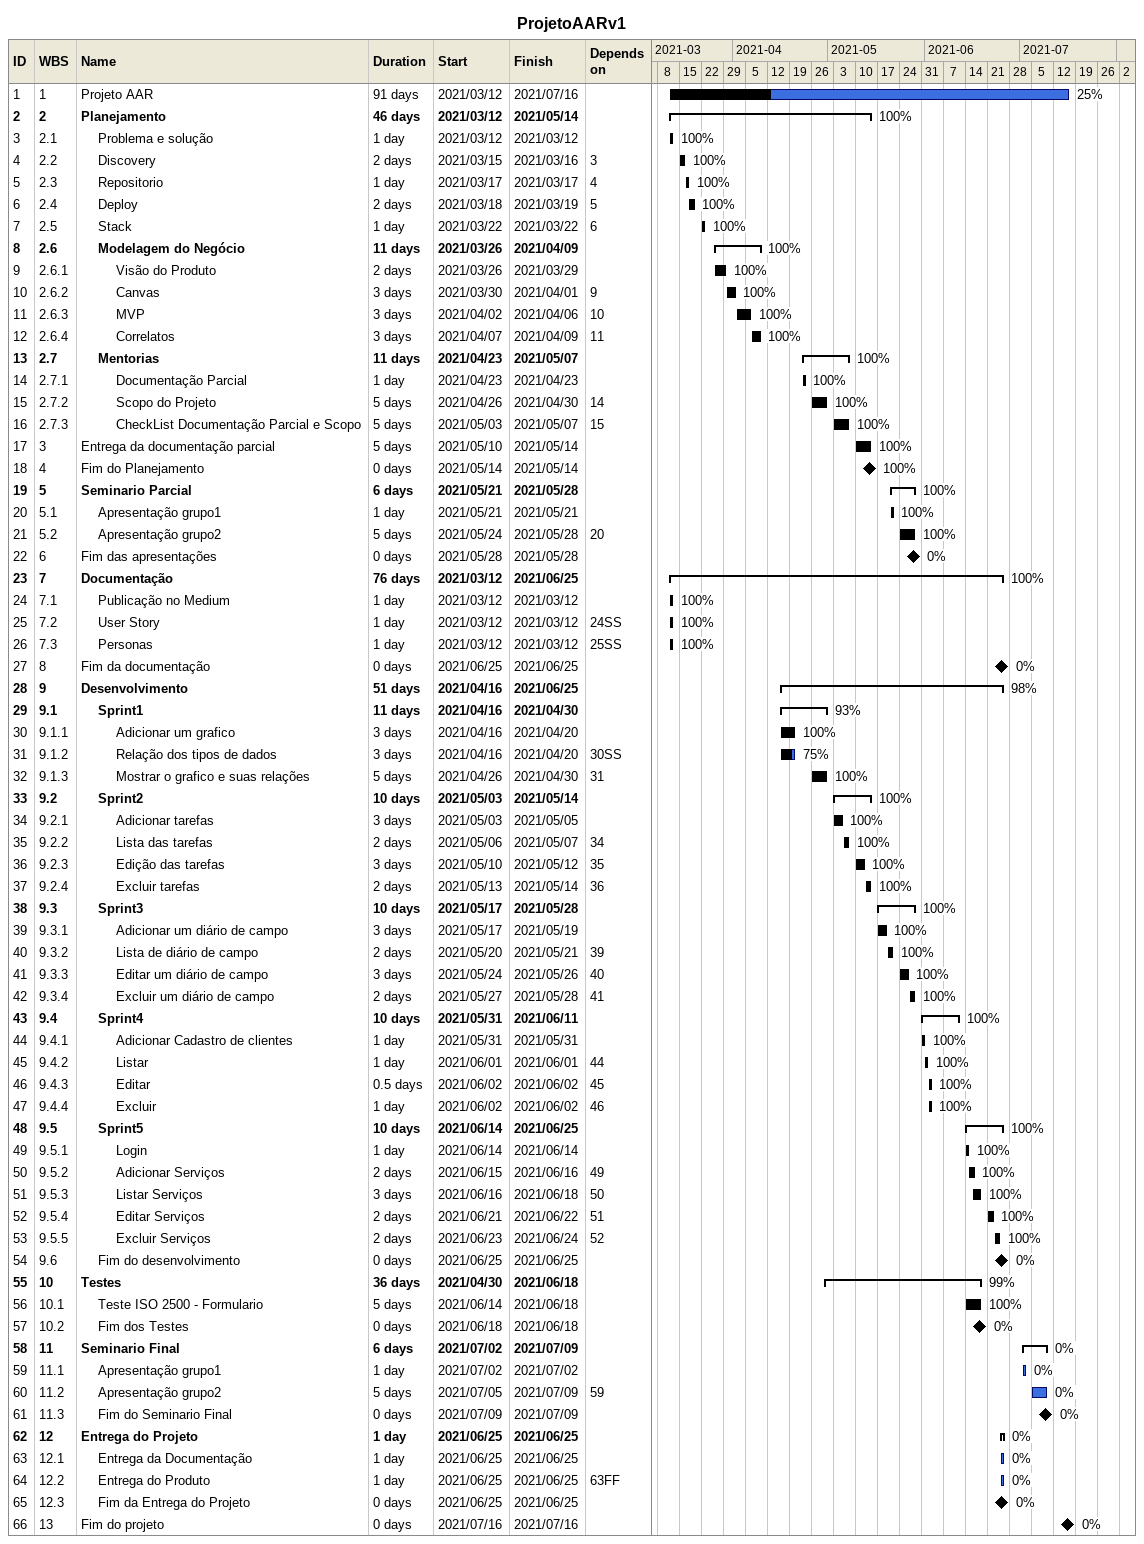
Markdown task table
ProjetoAARv1

| ID | WBS | Task | Duration | Start | Finish | Predecessors | % complete |
|---|---|---|---|---|---|---|---|
| 1 | 1 | Projeto AAR | 91d | 2021-03-12 | 2021-07-16 |  | 25 |
| 2 | 2 | **Planejamento** | 46d | 2021-03-12 | 2021-05-14 |  | 100 |
| 3 | 2.1 | Problema e solução | 1d | 2021-03-12 | 2021-03-12 |  | 100 |
| 4 | 2.2 | Discovery | 2d | 2021-03-15 | 2021-03-16 | 3 | 100 |
| 5 | 2.3 | Repositorio | 1d | 2021-03-17 | 2021-03-17 | 4 | 100 |
| 6 | 2.4 | Deploy | 2d | 2021-03-18 | 2021-03-19 | 5 | 100 |
| 7 | 2.5 | Stack | 1d | 2021-03-22 | 2021-03-22 | 6 | 100 |
| 8 | 2.6 | **Modelagem do Negócio** | 11d | 2021-03-26 | 2021-04-09 |  | 100 |
| 9 | 2.6.1 | Visão do Produto | 2d | 2021-03-26 | 2021-03-29 |  | 100 |
| 10 | 2.6.2 | Canvas | 3d | 2021-03-30 | 2021-04-01 | 9 | 100 |
| 11 | 2.6.3 | MVP | 3d | 2021-04-02 | 2021-04-06 | 10 | 100 |
| 12 | 2.6.4 | Correlatos | 3d | 2021-04-07 | 2021-04-09 | 11 | 100 |
| 13 | 2.7 | **Mentorias** | 11d | 2021-04-23 | 2021-05-07 |  | 100 |
| 14 | 2.7.1 | Documentação Parcial | 1d | 2021-04-23 | 2021-04-23 |  | 100 |
| 15 | 2.7.2 | Scopo do Projeto | 5d | 2021-04-26 | 2021-04-30 | 14 | 100 |
| 16 | 2.7.3 | CheckList Documentação Parcial e Scopo | 5d | 2021-05-03 | 2021-05-07 | 15 | 100 |
| 17 | 3 | Entrega da documentação parcial | 5d | 2021-05-10 | 2021-05-14 |  | 100 |
| 18 | 4 | Fim do Planejamento | 0d | 2021-05-14 | 2021-05-14 |  | 100 |
| 19 | 5 | **Seminario Parcial** | 6d | 2021-05-21 | 2021-05-28 |  | 100 |
| 20 | 5.1 | Apresentação grupo1 | 1d | 2021-05-21 | 2021-05-21 |  | 100 |
| 21 | 5.2 | Apresentação grupo2 | 5d | 2021-05-24 | 2021-05-28 | 20 | 100 |
| 22 | 6 | Fim das apresentações | 0d | 2021-05-28 | 2021-05-28 |  | 0 |
| 23 | 7 | **Documentação** | 76d | 2021-03-12 | 2021-06-25 |  | 100 |
| 24 | 7.1 | Publicação no Medium | 1d | 2021-03-12 | 2021-03-12 |  | 100 |
| 25 | 7.2 | User Story | 1d | 2021-03-12 | 2021-03-12 | 24SS | 100 |
| 26 | 7.3 | Personas | 1d | 2021-03-12 | 2021-03-12 | 25SS | 100 |
| 27 | 8 | Fim da documentação | 0d | 2021-06-25 | 2021-06-25 |  | 0 |
| 28 | 9 | **Desenvolvimento** | 51d | 2021-04-16 | 2021-06-25 |  | 98 |
| 29 | 9.1 | **Sprint1** | 11d | 2021-04-16 | 2021-04-30 |  | 93 |
| 30 | 9.1.1 | Adicionar um grafico | 3d | 2021-04-16 | 2021-04-20 |  | 100 |
| 31 | 9.1.2 | Relação dos tipos de dados | 3d | 2021-04-16 | 2021-04-20 | 30SS | 75 |
| 32 | 9.1.3 | Mostrar o grafico e suas relações | 5d | 2021-04-26 | 2021-04-30 | 31 | 100 |
| 33 | 9.2 | **Sprint2** | 10d | 2021-05-03 | 2021-05-14 |  | 100 |
| 34 | 9.2.1 | Adicionar tarefas | 3d | 2021-05-03 | 2021-05-05 |  | 100 |
| 35 | 9.2.2 | Lista das tarefas | 2d | 2021-05-06 | 2021-05-07 | 34 | 100 |
| 36 | 9.2.3 | Edição das tarefas | 3d | 2021-05-10 | 2021-05-12 | 35 | 100 |
| 37 | 9.2.4 | Excluir tarefas | 2d | 2021-05-13 | 2021-05-14 | 36 | 100 |
| 38 | 9.3 | **Sprint3** | 10d | 2021-05-17 | 2021-05-28 |  | 100 |
| 39 | 9.3.1 | Adicionar um diário de campo | 3d | 2021-05-17 | 2021-05-19 |  | 100 |
| 40 | 9.3.2 | Lista de diário de campo | 2d | 2021-05-20 | 2021-05-21 | 39 | 100 |
| 41 | 9.3.3 | Editar um diário de campo | 3d | 2021-05-24 | 2021-05-26 | 40 | 100 |
| 42 | 9.3.4 | Excluir um diário de campo | 2d | 2021-05-27 | 2021-05-28 | 41 | 100 |
| 43 | 9.4 | **Sprint4** | 10d | 2021-05-31 | 2021-06-11 |  | 100 |
| 44 | 9.4.1 | Adicionar Cadastro de clientes | 1d | 2021-05-31 | 2021-05-31 |  | 100 |
| 45 | 9.4.2 | Listar | 1d | 2021-06-01 | 2021-06-01 | 44 | 100 |
| 46 | 9.4.3 | Editar | 0.5d | 2021-06-02 | 2021-06-02 | 45 | 100 |
| 47 | 9.4.4 | Excluir | 1d | 2021-06-02 | 2021-06-02 | 46 | 100 |
| 48 | 9.5 | **Sprint5** | 10d | 2021-06-14 | 2021-06-25 |  | 100 |
| 49 | 9.5.1 | Login | 1d | 2021-06-14 | 2021-06-14 |  | 100 |
| 50 | 9.5.2 | Adicionar Serviços | 2d | 2021-06-15 | 2021-06-16 | 49 | 100 |
| 51 | 9.5.3 | Listar Serviços | 3d | 2021-06-16 | 2021-06-18 | 50 | 100 |
| 52 | 9.5.4 | Editar Serviços | 2d | 2021-06-21 | 2021-06-22 | 51 | 100 |
| 53 | 9.5.5 | Excluir Serviços | 2d | 2021-06-23 | 2021-06-24 | 52 | 100 |
| 54 | 9.6 | Fim do desenvolvimento | 0d | 2021-06-25 | 2021-06-25 |  | 0 |
| 55 | 10 | **Testes** | 36d | 2021-04-30 | 2021-06-18 |  | 99 |
| 56 | 10.1 | Teste ISO 2500 - Formulario | 5d | 2021-06-14 | 2021-06-18 |  | 100 |
| 57 | 10.2 | Fim dos Testes | 0d | 2021-06-18 | 2021-06-18 |  | 0 |
| 58 | 11 | **Seminario Final** | 6d | 2021-07-02 | 2021-07-09 |  | 0 |
| 59 | 11.1 | Apresentação grupo1 | 1d | 2021-07-02 | 2021-07-02 |  | 0 |
| 60 | 11.2 | Apresentação grupo2 | 5d | 2021-07-05 | 2021-07-09 | 59 | 0 |
| 61 | 11.3 | Fim do Seminario Final | 0d | 2021-07-09 | 2021-07-09 |  | 0 |
| 62 | 12 | **Entrega do Projeto** | 1d | 2021-06-25 | 2021-06-25 |  | 0 |
| 63 | 12.1 | Entrega da Documentação | 1d | 2021-06-25 | 2021-06-25 |  | 0 |
| 64 | 12.2 | Entrega do Produto | 1d | 2021-06-25 | 2021-06-25 | 63FF | 0 |
| 65 | 12.3 | Fim da Entrega do Projeto | 0d | 2021-06-25 | 2021-06-25 |  | 0 |
| 66 | 13 | Fim do projeto | 0d | 2021-07-16 | 2021-07-16 |  | 0 |
